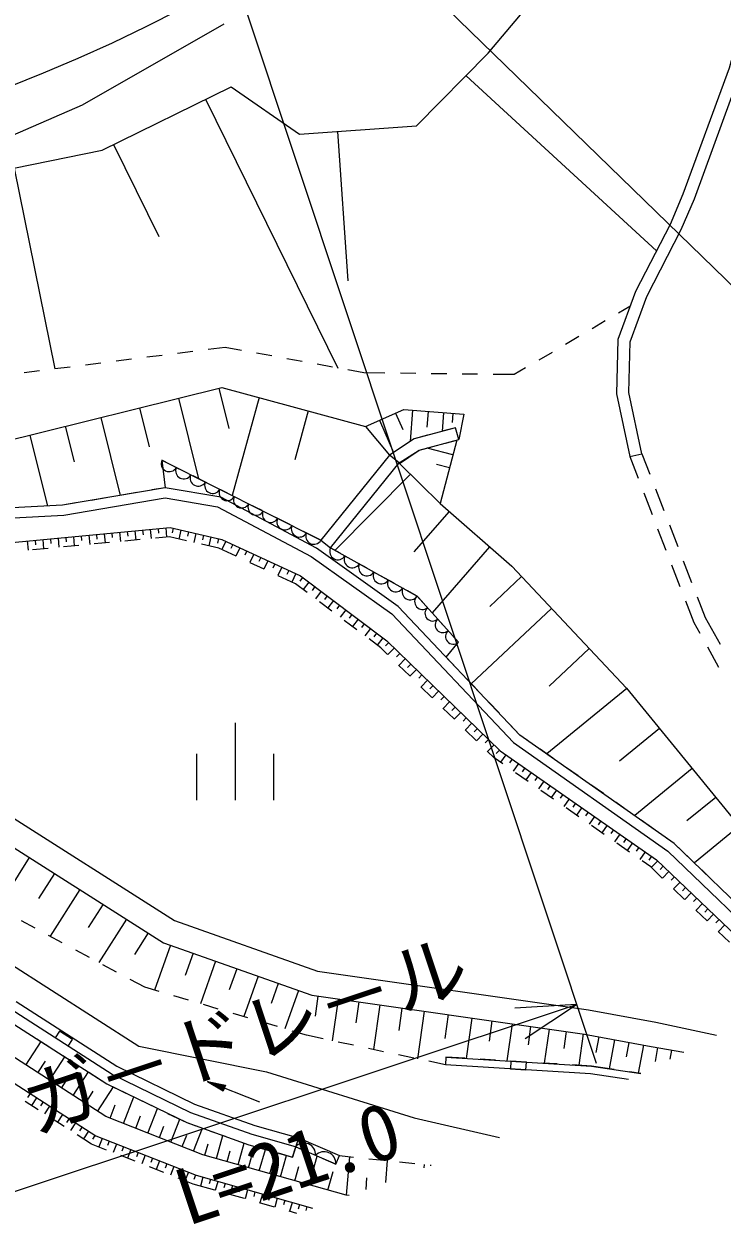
# Model space of a CAD drawing. Units: millimetres, scale not verified. Extents: x 40000 to 680000, y 20000 to 380000.
# Drawn here: x 490916 to 513514, y 228762 to 267606 of the extents above; entities that cross this region are included whole.
import ezdxf
from ezdxf.enums import TextEntityAlignment as Align

# ---------------------------------------------------------------- set-up
doc = ezdxf.new("R2010")
doc.units = ezdxf.units.MM
doc.header["$LTSCALE"] = 1000
doc.linetypes.add('CHAIN', pattern=[18.5, 12, -1.5, 3.5, -1.5])
for name, color, linetype, lineweight in [('S-BGD', 7, 'Continuous', 25), ('S-BMK', 2, 'CHAIN', 13), ('S-STR-HTXT', 7, 'Continuous', 13)]:
    doc.layers.add(name, color=color, linetype=linetype, lineweight=lineweight)
doc.styles.add('@ＭＳ ゴシック', font='')
doc.styles.add('ＭＳ ゴシック', font='')
doc.styles.get('@ＭＳ ゴシック').set_extended_font_data('@MS Gothic')
doc.styles.get('ＭＳ ゴシック').set_extended_font_data('MS Gothic')

msp = doc.modelspace()

# ---------------------------------------------------------------- linework, layer by layer
at = {"layer": 'S-BGD'}
for p, q in [((498071, 268129), (509438, 233971)), ((505227, 265933), (511390, 260265)), ((496791, 265168), (501076, 256468)), ((501062, 264128), (501398, 259291)), ((493815, 263702), (495281, 260727)), ((490598, 262942), (491919, 256441)), ((510532, 258462), (510166, 258247)), ((509735, 257993), (509305, 257739)), ((508874, 257486), (508443, 257232)), ((495387, 256879), (494891, 256817)), ((496379, 257005), (495883, 256942)), ((497428, 257137), (496875, 257067)), ((497953, 257041), (497428, 257137)), ((498936, 256860), (498445, 256950)), ((499920, 256680), (499428, 256770)), ((508012, 256978), (507581, 256724)), ((491419, 256378), (490923, 256315)), ((492411, 256503), (491915, 256440)), ((493403, 256628), (492907, 256566)), ((494395, 256754), (493899, 256691)), ((500904, 256499), (500412, 256590)), ((501921, 256313), (501395, 256409)), ((507150, 256471), (506785, 256256)), ((502603, 256305), (501921, 256313)), ((503603, 256293), (503103, 256299)), ((504603, 256281), (504103, 256287)), ((505603, 256269), (505103, 256275)), ((506785, 256256), (506103, 256264)), ((497227, 255821), (497551, 254516)), ((495921, 255496), (496570, 252886)), ((498524, 255517), (497658, 252340)), ((493398, 254870), (494025, 252346)), ((494660, 255183), (494973, 253921)), ((500113, 255083), (499679, 253495)), ((502947, 255005), (503175, 254485)), ((503490, 255102), (503413, 254090)), ((503996, 255063), (503957, 254558)), ((504501, 255025), (504456, 254424)), ((504802, 255002), (504779, 254702)), ((505157, 254975), (504989, 254153)), ((492249, 254584), (492535, 253436)), ((502427, 254777), (502883, 253736)), ((504885, 254539), (504457, 254424)), ((491101, 254299), (491672, 252002)), ((503546, 254179), (502753, 253650)), ((503974, 254294), (503546, 254179)), ((504933, 254138), (504385, 252084)), ((504565, 254039), (504933, 254138)), ((503064, 253399), (503714, 253810)), ((503714, 253810), (504082, 253909)), ((504804, 253655), (503968, 253879)), ((510921, 253695), (511178, 253029)), ((495944, 253201), (495380, 253484)), ((495380, 253484), (495488, 252596)), ((495380, 253484), (500529, 250897)), ((504693, 253237), (504275, 253349)), ((510525, 253609), (510799, 252900)), ((496837, 252752), (496391, 252976)), ((503429, 253031), (500983, 250566)), ((495488, 252596), (495059, 252523)), ((497731, 252303), (497284, 252527)), ((511358, 252562), (511629, 251863)), ((493581, 252270), (493088, 252186)), ((494567, 252439), (494074, 252354)), ((510979, 252434), (511249, 251734)), ((492595, 252102), (492167, 252028)), ((498624, 251854), (498178, 252078)), ((504679, 251827), (503540, 250517)), ((499518, 251405), (499071, 251629)), ((511809, 251396), (512079, 250697)), ((491770, 250942), (491784, 250792)), ((492019, 250965), (492047, 250666)), ((492268, 250989), (492282, 250839)), ((492516, 251012), (492545, 250713)), ((492765, 251035), (492779, 250886)), ((493014, 251059), (493042, 250760)), ((493263, 251082), (493277, 250933)), ((493512, 251106), (493540, 250807)), ((493761, 251129), (493775, 250980)), ((494010, 251152), (494038, 250854)), ((494259, 251176), (494273, 251027)), ((494508, 251199), (494536, 250901)), ((494757, 251223), (494771, 251073)), ((495005, 251246), (495034, 250947)), ((495625, 251003), (495178, 250961)), ((495254, 251270), (495268, 251120)), ((495503, 251293), (495531, 250994)), ((496180, 250876), (495625, 251003)), ((495750, 251282), (495717, 251136)), ((495994, 251226), (495927, 250934)), ((496237, 251171), (496204, 251024)), ((496481, 251115), (496414, 250822)), ((496725, 251059), (496691, 250913)), ((496969, 251003), (496902, 250711)), ((497212, 250948), (497179, 250802)), ((500529, 250897), (499965, 251180)), ((511430, 251268), (511700, 250569)), ((491023, 250872), (491051, 250573)), ((491694, 250633), (491196, 250586)), ((491272, 250895), (491286, 250746)), ((491521, 250918), (491549, 250620)), ((492689, 250727), (492191, 250680)), ((493685, 250821), (493187, 250774)), ((494680, 250914), (494183, 250867)), ((497222, 250638), (496667, 250765)), ((497785, 250377), (497222, 250638)), ((497446, 250864), (497320, 250592)), ((497673, 250759), (497610, 250623)), ((497900, 250654), (497774, 250382)), ((501150, 250474), (500840, 250646)), ((505989, 250687), (504129, 248549)), ((498127, 250549), (498064, 250413)), ((498354, 250444), (498228, 250172)), ((498692, 249957), (498239, 250167)), ((498581, 250339), (498518, 250203)), ((498808, 250234), (498682, 249962)), ((502025, 249989), (501587, 250231)), ((512259, 250230), (512530, 249531)), ((499035, 250129), (498971, 249993)), ((499261, 250024), (499135, 249752)), ((499488, 249919), (499425, 249783)), ((499715, 249814), (499589, 249542)), ((511880, 250102), (512151, 249403)), ((499709, 249486), (499146, 249747)), ((500087, 249202), (499709, 249486)), ((499933, 249693), (499843, 249574)), ((500132, 249543), (499952, 249303)), ((500332, 249393), (500242, 249273)), ((502899, 249504), (502462, 249747)), ((507026, 249723), (505993, 248753)), ((500532, 249243), (500352, 249003)), ((500732, 249092), (500642, 248973)), ((503647, 249090), (503337, 249262)), ((503813, 248903), (503647, 249090)), ((512710, 249064), (512968, 248398)), ((500886, 248601), (500487, 248901)), ((500932, 248942), (500751, 248702)), ((501132, 248792), (501041, 248672)), ((501331, 248642), (501151, 248402)), ((507996, 248690), (505398, 246251)), ((512331, 248936), (512605, 248228)), ((501686, 248000), (501286, 248300)), ((501531, 248491), (501441, 248372)), ((501731, 248341), (501551, 248101)), ((504479, 248156), (504146, 248530)), ((512605, 248228), (512796, 247883)), ((512968, 248398), (513449, 247534)), ((501931, 248191), (501841, 248071)), ((502131, 248041), (501950, 247801)), ((502330, 247890), (502240, 247771)), ((502463, 247415), (502085, 247700)), ((502530, 247740), (502350, 247500)), ((502723, 247581), (502618, 247474)), ((504587, 247108), (504978, 247596)), ((504978, 247596), (504811, 247783)), ((513040, 247446), (513405, 246791)), ((502686, 247199), (502463, 247415)), ((502902, 247407), (502693, 247192)), ((503082, 247233), (502977, 247126)), ((503261, 247059), (503052, 246844)), ((504921, 246756), (504587, 247108)), ((509215, 247391), (507916, 246172)), ((503404, 246503), (503045, 246851)), ((503440, 246885), (503336, 246777)), ((503620, 246711), (503411, 246496)), ((503799, 246537), (503695, 246429)), ((503979, 246363), (503770, 246147)), ((505608, 246030), (505264, 246393)), ((504121, 245806), (503762, 246155)), ((504158, 246189), (504054, 246081)), ((504338, 246015), (504129, 245799)), ((510433, 246092), (507844, 243976)), ((504517, 245840), (504413, 245733)), ((504696, 245666), (504487, 245451)), ((506296, 245304), (505952, 245667)), ((504839, 245110), (504480, 245458)), ((504876, 245492), (504771, 245385)), ((505055, 245318), (504846, 245103)), ((505235, 245144), (505130, 245036)), ((497759, 242486), (497759, 244986)), ((505557, 244414), (505198, 244762)), ((505414, 244970), (505205, 244755)), ((505593, 244796), (505489, 244688)), ((506972, 244589), (506639, 244941)), ((511491, 244797), (510196, 243739)), ((505773, 244622), (505564, 244407)), ((505952, 244448), (505848, 244340)), ((507218, 244416), (506972, 244589)), ((496509, 242486), (496509, 243986)), ((499009, 242486), (499009, 243986)), ((506138, 243849), (505915, 244065)), ((506132, 244274), (505923, 244058)), ((506311, 244100), (506207, 243992)), ((506514, 243953), (506342, 243707)), ((508036, 243842), (507627, 244129)), ((506415, 243657), (506138, 243849)), ((506719, 243811), (506633, 243687)), ((506924, 243668), (506752, 243421)), ((507235, 243085), (506825, 243371)), ((507129, 243525), (507043, 243402)), ((507334, 243382), (507163, 243136)), ((507539, 243239), (507454, 243116)), ((508854, 243267), (508445, 243554)), ((512549, 243502), (510686, 241980)), ((507744, 243096), (507573, 242850)), ((508056, 242514), (507645, 242799)), ((507950, 242953), (507864, 242830)), ((508155, 242810), (507983, 242564)), ((509672, 242692), (509263, 242979)), ((508360, 242667), (508274, 242544)), ((508565, 242525), (508394, 242278)), ((510491, 242117), (510082, 242405)), ((513310, 242571), (512378, 241810)), ((508876, 241942), (508466, 242228)), ((508770, 242382), (508684, 242259)), ((508975, 242239), (508804, 241993)), ((509180, 242096), (509095, 241973)), ((509386, 241953), (509214, 241707)), ((509697, 241371), (509287, 241656)), ((509591, 241810), (509505, 241687)), ((509796, 241667), (509624, 241421)), ((511309, 241542), (510900, 241830)), ((514071, 241639), (512618, 240453)), ((510001, 241524), (509915, 241401)), ((510206, 241381), (510035, 241135)), ((510411, 241238), (510326, 241115)), ((511963, 241083), (511718, 241255)), ((510517, 240799), (510107, 241085)), ((510616, 241096), (510445, 240849)), ((510822, 240953), (510736, 240830)), ((512497, 240569), (511963, 241083)), ((491088, 240626), (490054, 238996)), ((511027, 240810), (510855, 240564)), ((511204, 240321), (510928, 240513)), ((511232, 240667), (511146, 240544)), ((511432, 240518), (511225, 240301)), ((491903, 240109), (491386, 239294)), ((511581, 239961), (511204, 240321)), ((511613, 240345), (511509, 240237)), ((511794, 240173), (511587, 239956)), ((513218, 239875), (512858, 240222)), ((511974, 240000), (511871, 239892)), ((512155, 239827), (511948, 239610)), ((492718, 239592), (491758, 238079)), ((512304, 239270), (511943, 239616)), ((512336, 239655), (512233, 239546)), ((512517, 239482), (512310, 239265)), ((512698, 239310), (512594, 239201)), ((493474, 239112), (492994, 238355)), ((513028, 238580), (512666, 238925)), ((512879, 239137), (512672, 238920)), ((513060, 238964), (512956, 238856)), ((491272, 238340), (490832, 238577)), ((494231, 238632), (493339, 237227)), ((513240, 238792), (513033, 238575)), ((513421, 238619), (513318, 238511)), ((494933, 238186), (494488, 237484)), ((513751, 237889), (513390, 238235)), ((513602, 238447), (513395, 238230)), ((492153, 237866), (491712, 238103)), ((495659, 237788), (495142, 236332)), ((493033, 237392), (492593, 237629)), ((496387, 237530), (496128, 236802)), ((493913, 236918), (493473, 237155)), ((497114, 237271), (496625, 235892)), ((497804, 237026), (497559, 236337)), ((494824, 236427), (494354, 236680)), ((498494, 236782), (498030, 235474)), ((495288, 236289), (494824, 236427)), ((499148, 236550), (498916, 235896)), ((499802, 236318), (499362, 235078)), ((496246, 236004), (495767, 236147)), ((497205, 235719), (496725, 235862)), ((500431, 236137), (500338, 235486)), ((501082, 236044), (500890, 234694)), ((501757, 235948), (501661, 235273)), ((502432, 235852), (502227, 234410)), ((498163, 235434), (497684, 235577)), ((503153, 235750), (503051, 235029)), ((503874, 235647), (503655, 234107)), ((504644, 235538), (504535, 234768)), ((505414, 235428), (505229, 234124)), ((499122, 235150), (498643, 235292)), ((506066, 235336), (505974, 234684)), ((506718, 235243), (506548, 234043)), ((507318, 235158), (507233, 234558)), ((507918, 235072), (507761, 233968)), ((490980, 233901), (491472, 234665)), ((491328, 234757), (491749, 234487)), ((492061, 235000), (491926, 234789)), ((492482, 234730), (492061, 235000)), ((492346, 234519), (492482, 234730)), ((500065, 234869), (499601, 235007)), ((500600, 234756), (500065, 234869)), ((501578, 234548), (501089, 234652)), ((508470, 234994), (508392, 234442)), ((509023, 234915), (508878, 233899)), ((509527, 234823), (509433, 234318)), ((510032, 234728), (509856, 233789)), ((510502, 234640), (510414, 234171)), ((502556, 234340), (502067, 234444)), ((503534, 234133), (503045, 234237)), ((510971, 234553), (510802, 233648)), ((511424, 234470), (511345, 234017)), ((511878, 234392), (511827, 234102)), ((491362, 233655), (491608, 234037)), ((491745, 233409), (492237, 234174)), ((492170, 234217), (492591, 233947)), ((504558, 233915), (504023, 234029)), ((504574, 234165), (504558, 233915)), ((505183, 234127), (504574, 234165)), ((506181, 234066), (505682, 234096)), ((506680, 234035), (506665, 233785)), ((507179, 234004), (506680, 234035)), ((507164, 233754), (507179, 234004)), ((508177, 233942), (507678, 233973)), ((509286, 233874), (508676, 233911)), ((510021, 233764), (509286, 233874)), ((492128, 233162), (492374, 233545)), ((492511, 232916), (493003, 233682)), ((493012, 233677), (493599, 233300)), ((506665, 233785), (507164, 233754)), ((510881, 233636), (510516, 233690)), ((493300, 232408), (493808, 233198)), ((493599, 233300), (494216, 232999)), ((498555, 232702), (496861, 233379)), ((496861, 233379), (497437, 233252)), ((496861, 233379), (497366, 233074)), ((496861, 233379), (497434, 233243)), ((496861, 233379), (497429, 233232)), ((496861, 233379), (497425, 233221)), ((496861, 233379), (497422, 233213)), ((496861, 233379), (497417, 233200)), ((496861, 233379), (497412, 233189)), ((496861, 233379), (497408, 233178)), ((496861, 233379), (497399, 233156)), ((496861, 233379), (497393, 233140)), ((496861, 233379), (497386, 233124)), ((496861, 233379), (497382, 233113)), ((496861, 233379), (497377, 233100)), ((496861, 233379), (497371, 233087)), ((497437, 233252), (497366, 233074)), ((491378, 232455), (490958, 232726)), ((491112, 232984), (491031, 232858)), ((491322, 232848), (491160, 232596)), ((491532, 232713), (491451, 232587)), ((492905, 232662), (493159, 233057)), ((494132, 232016), (494470, 232875)), ((494666, 232780), (495115, 232561)), ((491743, 232578), (491580, 232326)), ((491953, 232443), (491872, 232317)), ((492163, 232307), (492001, 232055)), ((493702, 232185), (493871, 232615)), ((494929, 231702), (495243, 232499)), ((495565, 232343), (496183, 232042)), ((492219, 231914), (491799, 232185)), ((492373, 232172), (492292, 232046)), ((492584, 232037), (492421, 231785)), ((494531, 231859), (494687, 232258)), ((495299, 231557), (495444, 231927)), ((495668, 231412), (495959, 232151)), ((496183, 232042), (496481, 231936)), ((493102, 231346), (492640, 231644)), ((492794, 231902), (492713, 231775)), ((493004, 231766), (492842, 231514)), ((493214, 231631), (493133, 231505)), ((493444, 231534), (493334, 231255)), ((496037, 231267), (496182, 231636)), ((496406, 231121), (496697, 231860)), ((496953, 231769), (497424, 231602)), ((497143, 230880), (497354, 231627)), ((499805, 231547), (499609, 230927)), ((499805, 231547), (501128, 230974)), ((493583, 231157), (493102, 231346)), ((493677, 231443), (493622, 231303)), ((493909, 231351), (493800, 231072)), ((494142, 231260), (494087, 231120)), ((494375, 231168), (494265, 230889)), ((496770, 230985), (496875, 231359)), ((497493, 230781), (497592, 231131)), ((497844, 230682), (498042, 231383)), ((497895, 231435), (498194, 231329)), ((498194, 231329), (498661, 231196)), ((498534, 230487), (498729, 231177)), ((499609, 230927), (499714, 231260)), ((501009, 230698), (499704, 231264)), ((499714, 231260), (500132, 231079)), ((494514, 230791), (494048, 230974)), ((494607, 231077), (494553, 230937)), ((494840, 230985), (494730, 230706)), ((495073, 230894), (495018, 230754)), ((495305, 230802), (495196, 230523)), ((498189, 230584), (498286, 230929)), ((499142, 231060), (499609, 230927)), ((499223, 230292), (499418, 230982)), ((500150, 230030), (500412, 230957)), ((500591, 230880), (501009, 230698)), ((501009, 230698), (501128, 230974)), ((501128, 230974), (501579, 230927)), ((501356, 229691), (501461, 230939)), ((502077, 230876), (502574, 230825)), ((502625, 230108), (502684, 230813)), ((503071, 230773), (503569, 230722)), ((495444, 230425), (494979, 230608)), ((495538, 230711), (495483, 230571)), ((495771, 230619), (495661, 230340)), ((496003, 230528), (495948, 230388)), ((496236, 230436), (496126, 230157)), ((498879, 230390), (498976, 230734)), ((499687, 230161), (499818, 230625)), ((500753, 229860), (500923, 230463)), ((503876, 230580), (503885, 230689)), ((504066, 230671), (504103, 230667)), ((496390, 230053), (495910, 230242)), ((497096, 229854), (496390, 230053)), ((496469, 230345), (496414, 230205)), ((496709, 230275), (496627, 229986)), ((496949, 230207), (496908, 230063)), ((497190, 230139), (497108, 229850)), ((497430, 230071), (497390, 229927)), ((497671, 230003), (497589, 229715)), ((501989, 229881), (502020, 230252)), ((498058, 229582), (497577, 229718)), ((497912, 229935), (497871, 229791)), ((498152, 229867), (498071, 229579)), ((498393, 229799), (498352, 229655)), ((498633, 229731), (498552, 229443)), ((498874, 229664), (498833, 229519)), ((499115, 229596), (499033, 229307)), ((499021, 229310), (498539, 229446)), ((499355, 229528), (499314, 229383)), ((499596, 229460), (499514, 229171)), ((499836, 229392), (499796, 229247)), ((500077, 229324), (500043, 229203)), ((499749, 229105), (499502, 229175))]:
    msp.add_line(p, q, dxfattribs=at)
for points in [[(482273, 256886), (484354, 258001), (485110, 258590), (488301, 262475), (493447, 263521), (497621, 265577), (499834, 264043), (503618, 264306), (505944, 266657), (507571, 268604), (507844, 272199), (509695, 277364), (513310, 281252), (513860, 281829), (516728, 284159), (517895, 285687), (519617, 289440), (519981, 290394), (521606, 291761)], [(443498, 269740), (452342, 265753), (457579, 262731), (459924, 261453), (461870, 260581), (463168, 260049), (466428, 259097), (469220, 258781), (473599, 258495), (479370, 259570), (483400, 260960), (487043, 262488), (492811, 264989), (497393, 267612)], [(515553, 237628), (511963, 241083), (506972, 244589), (503030, 248753), (500380, 250639), (497283, 252287), (495488, 252596), (492167, 252028), (488706, 251842), (485311, 251442), (481842, 251817), (477454, 252327), (473557, 253162), (468596, 253148), (465022, 253528), (460649, 254290), (456196, 255980), (454374, 256838), (448943, 259991), (444803, 261682), (439662, 263513)], [(439519, 263224), (444688, 261383), (448801, 259704), (454225, 256554), (456071, 255686), (460564, 253980), (464977, 253211), (468580, 252828), (473523, 252842), (477402, 252011), (481807, 251499), (485312, 251120), (488734, 251523), (492202, 251710), (495488, 252272), (497178, 251980), (500212, 250366), (502819, 248510), (506762, 244345), (511759, 240835), (515332, 237397)], [(481256, 256388), (484466, 255172), (485068, 254851), (485376, 253486), (490094, 254049), (497322, 255845), (501969, 254577), (502753, 253650)], [(501969, 254577), (503216, 255123), (505157, 254975)], [(503074, 253384), (503714, 253810), (504989, 254153), (504885, 254539), (503546, 254179), (502753, 253650)], [(503074, 253384), (504385, 252084), (506709, 250061), (510421, 246107), (514664, 240913), (516836, 236804)], [(468394, 252101), (471310, 252303), (473182, 251132), (478877, 249388), (483970, 245143), (495437, 237867), (500231, 236165), (509064, 234909), (511220, 234506), (512274, 234322)], [(479572, 250743), (481641, 250744), (485276, 250331), (495644, 251306), (497320, 250923), (499864, 249745), (502659, 247644), (506330, 244082), (511395, 240554), (515420, 236711)], [(479572, 250743), (479389, 250003), (484442, 245791), (495789, 238590), (500423, 236946), (509194, 235699), (511367, 235292), (513340, 234869)], [(500840, 250646), (503647, 249090), (504978, 247596)], [(501439, 229684), (501349, 229692), (496710, 231002), (493560, 232241), (489773, 234677), (484805, 237796), (483835, 238141), (483314, 238758), (481707, 239865), (480043, 242353), (475376, 244439), (472172, 246042), (472380, 246558)], [(482801, 243224), (487551, 239049), (494632, 234515), (498765, 233686), (503552, 232203), (506308, 231559)], [(481617, 239017), (484465, 237165), (489395, 234089), (493240, 231615), (496486, 230338), (500254, 229274)], [(490657, 235960), (493917, 233867), (496434, 232642), (498392, 231948), (499805, 231547)], [(490321, 235404), (493599, 233300), (496183, 232042), (498194, 231329), (499609, 230927)], [(499704, 231264), (498300, 231662), (496318, 232365), (493770, 233605), (490502, 235703)], [(510488, 233442), (509259, 233625), (504558, 233915)], [(504574, 234165), (509286, 233874), (510881, 233636)]]:
    msp.add_lwpolyline(points, dxfattribs=at)
for points in [[(510529, 253611), (510921, 253695), (510494, 255676), (510536, 257321), (511077, 258783), (512192, 260949), (512621, 261949), (514125, 266055), (514584, 267731), (515313, 270820), (515903, 273412), (516395, 275437), (520299, 284010), (519935, 284176), (516006, 275603), (515513, 273504), (514196, 267830), (513743, 266177), (512249, 262097), (511830, 261120), (510710, 258945), (510138, 257398), (510093, 255639)], [(500840, 250646), (503064, 253399), (502753, 253650), (500529, 250897)]]:
    msp.add_lwpolyline(points, close=True, dxfattribs=at)
for centre, radius, start, end in [((471550, 314570), 52500, 236.1069, 322.267), ((495619, 253377), 262, 155.9896, 330.6546), ((496087, 253142), 262, 155.9896, 330.6546), ((496556, 252907), 262, 155.9896, 330.6546), ((497024, 252672), 262, 155.9896, 330.6546), ((497492, 252437), 262, 155.9896, 330.6546), ((497960, 252201), 262, 155.9896, 330.6546), ((498428, 251966), 262, 155.9896, 330.6546), ((498896, 251731), 262, 155.9896, 330.6546), ((499364, 251496), 262, 155.9896, 330.6546), ((499832, 251261), 262, 155.9896, 330.6546), ((500300, 251026), 262, 155.9896, 330.6546), ((501082, 250532), 268, 154.8666, 327.1524), ((501550, 250273), 268, 154.8666, 327.1524), ((502018, 250013), 268, 154.8666, 327.1524), ((502486, 249754), 268, 154.8666, 327.1524), ((502954, 249495), 268, 154.8666, 327.1524), ((503422, 249236), 268, 154.8666, 327.1524), ((503813, 248904), 250, 131.7231, 311.656), ((504146, 248530), 250, 131.7231, 311.656), ((504479, 248156), 250, 131.7231, 311.656), ((504811, 247783), 250, 131.7231, 311.656), ((499980, 231006), 378, 356.3125, 136.7944), ((500632, 230723), 378, 356.3125, 136.7944)]:
    msp.add_arc(centre, radius, start, end, dxfattribs=at)
at = {"layer": 'S-BMK'}
msp.add_arc((471550, 314570), 50000, 265.2803, 322.2666, dxfattribs=at)
at = {"layer": 'S-STR-HTXT'}
for p, q in [((502068, 270579), (527881, 245485)), ((488881, 229238), (508807, 235868)), ((508807, 235868), (506810, 235750)), ((507137, 234767), (508807, 235868))]:
    msp.add_line(p, q, dxfattribs=at)

# ---------------------------------------------------------------- texts
at = {"layer": 'S-STR-HTXT', "style": 'ＭＳ ゴシック'}
msp.add_text('ガ－ドレ－ル', height=1833, rotation=18.406, dxfattribs=at).set_placement((498528, 233502), align=Align.BOTTOM_CENTER)
at = {"layer": 'S-STR-HTXT', "style": '@ＭＳ ゴシック'}
msp.add_text('L=21.0', height=1833, rotation=18.406, dxfattribs=at).set_placement((499160, 231604), align=Align.TOP_CENTER)

doc.saveas('drawing.dxf')
